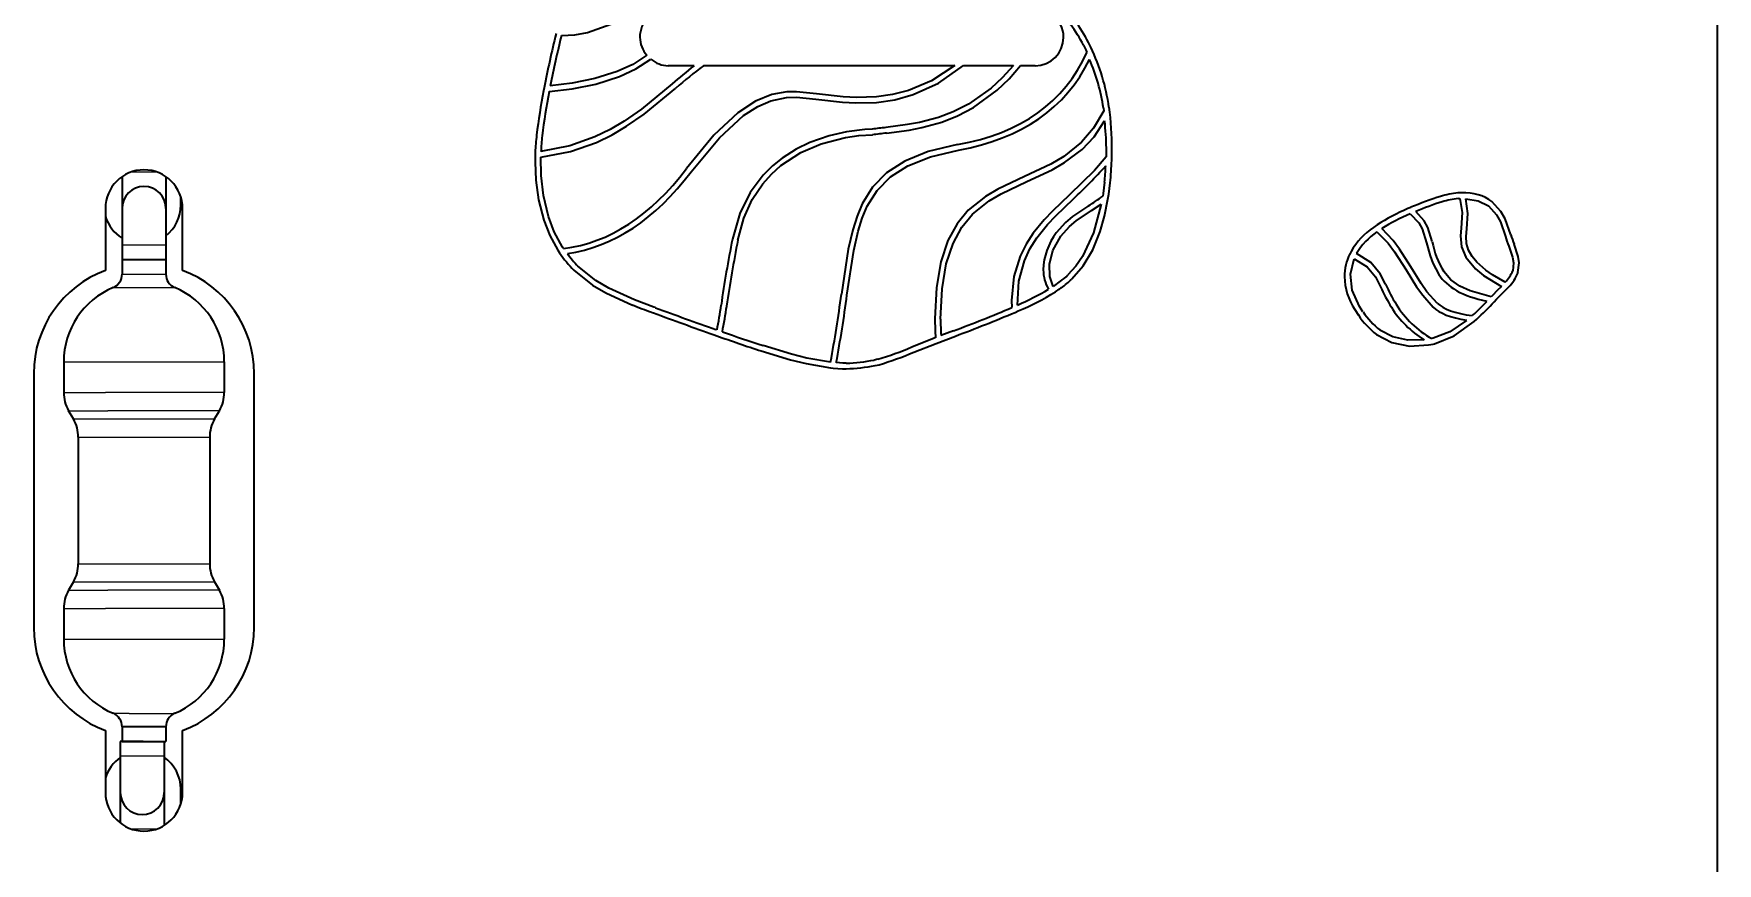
# Model space of a CAD drawing. Extents: x 490 to 886, y 288 to 581.
# Drawn here: x 852.38 to 875.45, y 405.48 to 416.85 of the extents above; entities that cross this region are included whole.
import ezdxf

# ---------------------------------------------------------------- set-up
doc = ezdxf.new("R2010")
doc.units = 0

msp = doc.modelspace()

# ---------------------------------------------------------------- linework, layer by layer
at = {"color": 7, "lineweight": 35}
msp.add_line((875.447, 387.621), (875.447, 453.381), dxfattribs=at)
at = {"color": 7, "lineweight": 35, "ltscale": 0.001768}
msp.add_line((866.764, 416.69), (866.795, 416.627), dxfattribs=at)
at = {"color": 7, "lineweight": 35, "ltscale": 0.000994304}
msp.add_line((866.795, 416.627), (866.81, 416.59), dxfattribs=at)
at = {"color": 7, "lineweight": 35, "ltscale": 0.001855}
msp.add_line((866.865, 416.661), (866.832, 416.727), dxfattribs=at)
at = {"color": 7, "lineweight": 35, "ltscale": 0.008829}
msp.add_line((861.074, 416.409), (861.428, 416.409), dxfattribs=at)
at = {"color": 7, "lineweight": 35, "ltscale": 0.086107}
msp.add_line((861.557, 416.409), (865.001, 416.409), dxfattribs=at)
at = {"color": 7, "lineweight": 35, "ltscale": 0.017056}
msp.add_line((865.12, 416.409), (865.803, 416.409), dxfattribs=at)
at = {"color": 7, "lineweight": 35, "ltscale": 0.004993}
msp.add_line((865.901, 416.409), (866.101, 416.409), dxfattribs=at)
at = {"color": 7, "lineweight": 35, "ltscale": 0.000992611}
msp.add_line((859.374, 416.105), (859.366, 416.066), dxfattribs=at)
at = {"color": 7, "lineweight": 35, "ltscale": 4.81801e-05}
msp.add_line((859.442, 416.051), (859.442, 416.053), dxfattribs=at)
at = {"color": 7, "lineweight": 35, "ltscale": 0.000917444}
msp.add_line((867.037, 415.828), (867.042, 415.792), dxfattribs=at)
at = {"color": 7, "lineweight": 35, "ltscale": 0.00173}
msp.add_line((867.123, 415.771), (867.113, 415.839), dxfattribs=at)
at = {"color": 7, "lineweight": 35, "ltscale": 0.000948062}
msp.add_line((859.252, 415.222), (859.251, 415.184), dxfattribs=at)
at = {"color": 7, "lineweight": 35, "ltscale": 0.000794643}
msp.add_line((867.076, 415.191), (867.074, 415.16), dxfattribs=at)
at = {"color": 7, "lineweight": 35, "ltscale": 0.002222}
msp.add_line((867.076, 415.28), (867.076, 415.191), dxfattribs=at)
at = {"color": 7, "lineweight": 35, "ltscale": 0.001947}
msp.add_line((867.15, 415.111), (867.152, 415.189), dxfattribs=at)
at = {"color": 7, "lineweight": 35, "ltscale": 0.002455}
msp.add_line((859.251, 415.184), (859.249, 415.086), dxfattribs=at)
at = {"color": 7, "lineweight": 35, "ltscale": 0.010889}
for p, q in [((853.592, 414.888), (853.592, 414.453)), ((854.192, 414.888), (854.192, 414.453))]:
    msp.add_line(p, q, dxfattribs=at)
at = {"color": 7, "lineweight": 13, "ltscale": 0.008687}
msp.add_line((853.718, 414.953), (854.065, 414.953), dxfattribs=at)
at = {"color": 7, "lineweight": 35, "ltscale": 0.003835}
msp.add_line((867.052, 414.811), (867.033, 414.659), dxfattribs=at)
at = {"color": 7, "lineweight": 35, "ltscale": 0.003914}
msp.add_line((867.109, 414.648), (867.128, 414.803), dxfattribs=at)
at = {"color": 7, "lineweight": 35, "ltscale": 0.00274}
msp.add_line((854.398, 414.498), (854.398, 414.608), dxfattribs=at)
at = {"color": 7, "lineweight": 35, "ltscale": 0.00403}
msp.add_line((866.872, 414.423), (867.005, 414.513), dxfattribs=at)
at = {"color": 7, "lineweight": 35, "ltscale": 0.00099798}
msp.add_line((867.033, 414.659), (867.027, 414.62), dxfattribs=at)
at = {"color": 7, "lineweight": 35, "ltscale": 0.001707}
msp.add_line((867.099, 414.581), (867.109, 414.648), dxfattribs=at)
at = {"color": 7, "lineweight": 35, "ltscale": 0.001182}
msp.add_line((871.941, 414.668), (871.894, 414.665), dxfattribs=at)
at = {"color": 7, "lineweight": 35, "ltscale": 0.00049228}
msp.add_line((871.899, 414.588), (871.919, 414.589), dxfattribs=at)
at = {"color": 7, "lineweight": 35, "ltscale": 0.021222}
for p, q in [((853.363, 414.453), (853.363, 413.604)), ((854.421, 413.604), (854.421, 414.453))]:
    msp.add_line(p, q, dxfattribs=at)
at = {"color": 7, "lineweight": 35, "ltscale": 0.0125}
for p, q in [((853.592, 414.453), (853.592, 413.953)), ((854.192, 414.453), (854.192, 413.953)), ((853.568, 406.952), (853.568, 406.452)), ((854.168, 406.952), (854.168, 406.452))]:
    msp.add_line(p, q, dxfattribs=at)
at = {"color": 7, "lineweight": 35, "ltscale": 0.001108}
msp.add_line((871.249, 414.468), (871.208, 414.451), dxfattribs=at)
at = {"color": 7, "lineweight": 35, "ltscale": 0.00147}
msp.add_line((870.785, 414.228), (870.737, 414.194), dxfattribs=at)
at = {"color": 7, "lineweight": 35, "ltscale": 8.59417e-05}
msp.add_line((870.781, 414.131), (870.784, 414.133), dxfattribs=at)
at = {"color": 7, "lineweight": 35, "ltscale": 0.002594}
for p, q in [((871.939, 414.182), (871.93, 414.078)), ((872.006, 414.071), (872.016, 414.175))]:
    msp.add_line(p, q, dxfattribs=at)
at = {"color": 7, "lineweight": 13, "ltscale": 0.015001}
for p, q in [((853.592, 413.953), (854.192, 413.953)), ((853.592, 407.353), (854.192, 407.353)), ((854.168, 406.952), (853.568, 406.952))]:
    msp.add_line(p, q, dxfattribs=at)
at = {"color": 7, "lineweight": 35, "ltscale": 0.010005}
for p, q in [((853.592, 413.953), (853.592, 413.553)), ((854.192, 413.953), (854.192, 413.553))]:
    msp.add_line(p, q, dxfattribs=at)
at = {"color": 7, "lineweight": 35, "ltscale": 0.001116}
msp.add_line((859.561, 413.881), (859.586, 413.844), dxfattribs=at)
at = {"color": 7, "lineweight": 35, "ltscale": 0.000574548}
msp.add_line((859.638, 413.904), (859.625, 413.923), dxfattribs=at)
at = {"color": 7, "lineweight": 35, "ltscale": 0.000957428}
msp.add_line((870.429, 413.864), (870.412, 413.829), dxfattribs=at)
at = {"color": 7, "lineweight": 35, "ltscale": 0.015001}
for p, q in [((853.592, 413.753), (854.192, 413.753)), ((854.192, 407.353), (853.592, 407.353)), ((853.592, 407.153), (854.192, 407.153))]:
    msp.add_line(p, q, dxfattribs=at)
at = {"color": 7, "lineweight": 35, "ltscale": 0.005}
for p, q in [((853.592, 413.753), (853.592, 413.553)), ((854.192, 413.753), (854.192, 413.553)), ((853.592, 407.353), (853.592, 407.153)), ((854.192, 407.353), (854.192, 407.153))]:
    msp.add_line(p, q, dxfattribs=at)
at = {"color": 7, "lineweight": 13, "ltscale": 0.005505}
for p, q in [((853.469, 413.368), (853.689, 413.368)), ((853.689, 407.537), (853.469, 407.537))]:
    msp.add_line(p, q, dxfattribs=at)
at = {"color": 7, "lineweight": 13, "ltscale": 0.003905}
msp.add_line((853.592, 413.553), (853.748, 413.553), dxfattribs=at)
at = {"color": 7, "lineweight": 13, "ltscale": 0.015648}
for p, q in [((853.689, 413.368), (854.315, 413.368)), ((853.689, 407.537), (854.315, 407.537))]:
    msp.add_line(p, q, dxfattribs=at)
at = {"color": 7, "lineweight": 13, "ltscale": 0.011096}
msp.add_line((853.748, 413.553), (854.192, 413.553), dxfattribs=at)
at = {"color": 7, "lineweight": 35, "ltscale": 0.00289}
msp.add_line((866.442, 413.455), (866.35, 413.386), dxfattribs=at)
at = {"color": 7, "lineweight": 35, "ltscale": 0.001578}
msp.add_line((866.378, 413.31), (866.428, 413.348), dxfattribs=at)
at = {"color": 7, "lineweight": 35, "ltscale": 8.79335e-05}
msp.add_line((866.428, 413.348), (866.431, 413.345), dxfattribs=at)
at = {"color": 7, "lineweight": 35, "ltscale": 0.000939036}
msp.add_line((866.431, 413.345), (866.461, 413.368), dxfattribs=at)
at = {"color": 7, "lineweight": 35, "ltscale": 9.83008e-05}
msp.add_line((866.445, 413.452), (866.442, 413.455), dxfattribs=at)
at = {"color": 7, "lineweight": 35, "ltscale": 0.004876}
msp.add_line((872.422, 413.209), (872.56, 413.346), dxfattribs=at)
at = {"color": 7, "lineweight": 35, "ltscale": 0.001992}
msp.add_line((872.489, 413.384), (872.432, 413.328), dxfattribs=at)
at = {"color": 7, "lineweight": 35, "ltscale": 0.00099979}
msp.add_line((872.56, 413.346), (872.588, 413.376), dxfattribs=at)
at = {"color": 7, "lineweight": 35, "ltscale": 0.007046}
msp.add_line((860.876, 413.102), (860.612, 413.202), dxfattribs=at)
at = {"color": 7, "lineweight": 35, "ltscale": 0.002413}
msp.add_line((865.779, 413.192), (865.782, 413.096), dxfattribs=at)
at = {"color": 7, "lineweight": 35, "ltscale": 0.000614757}
msp.add_line((872.367, 413.262), (872.35, 413.244), dxfattribs=at)
at = {"color": 7, "lineweight": 35, "ltscale": 0.002314}
msp.add_line((872.432, 413.328), (872.367, 413.262), dxfattribs=at)
at = {"color": 7, "lineweight": 35, "ltscale": 0.001141}
msp.add_line((872.391, 413.176), (872.422, 413.209), dxfattribs=at)
at = {"color": 7, "lineweight": 35, "ltscale": 0.000584083}
msp.add_line((860.849, 413.03), (860.871, 413.022), dxfattribs=at)
at = {"color": 7, "lineweight": 35, "ltscale": 0.000578298}
msp.add_line((860.898, 413.094), (860.876, 413.102), dxfattribs=at)
at = {"color": 7, "lineweight": 35, "ltscale": 0.001177}
msp.add_line((865.826, 413.03), (865.869, 413.049), dxfattribs=at)
at = {"color": 7, "lineweight": 35, "ltscale": 0.00224}
msp.add_line((870.48, 413.068), (870.529, 412.993), dxfattribs=at)
at = {"color": 7, "lineweight": 35, "ltscale": 0.002148}
msp.add_line((870.592, 413.037), (870.545, 413.109), dxfattribs=at)
at = {"color": 7, "lineweight": 35, "ltscale": 0.000351393}
msp.add_line((872.099, 412.994), (872.089, 412.985), dxfattribs=at)
at = {"color": 7, "lineweight": 35, "ltscale": 0.001196}
msp.add_line((872.115, 412.905), (872.15, 412.937), dxfattribs=at)
at = {"color": 7, "lineweight": 35, "ltscale": 0.000942138}
msp.add_line((861.702, 412.721), (861.738, 412.709), dxfattribs=at)
at = {"color": 7, "lineweight": 35, "ltscale": 0.000371077}
msp.add_line((861.742, 412.789), (861.728, 412.794), dxfattribs=at)
at = {"color": 7, "lineweight": 35, "ltscale": 0.008282}
msp.add_line((864.719, 412.676), (864.411, 412.555), dxfattribs=at)
at = {"color": 7, "lineweight": 35, "ltscale": 0.000431579}
msp.add_line((864.735, 412.683), (864.719, 412.676), dxfattribs=at)
at = {"color": 7, "lineweight": 35, "ltscale": 0.007029}
msp.add_line((864.746, 412.605), (865.009, 412.705), dxfattribs=at)
at = {"color": 7, "lineweight": 35, "ltscale": 0.004556}
msp.add_line((864.981, 412.777), (864.811, 412.712), dxfattribs=at)
at = {"color": 7, "lineweight": 35, "ltscale": 0.000458163}
msp.add_line((871.552, 412.674), (871.534, 412.67), dxfattribs=at)
at = {"color": 7, "lineweight": 35, "ltscale": 0.008247}
msp.add_line((864.439, 412.483), (864.746, 412.605), dxfattribs=at)
at = {"color": 7, "lineweight": 35, "ltscale": 0.001551}
msp.add_line((871.492, 412.583), (871.552, 412.595), dxfattribs=at)
at = {"color": 7, "lineweight": 35, "ltscale": 0.000485597}
msp.add_line((871.552, 412.595), (871.571, 412.599), dxfattribs=at)
at = {"color": 7, "lineweight": 35, "ltscale": 0.087058}
for p, q in [((852.381, 412.194), (852.381, 408.711)), ((855.402, 408.711), (855.402, 412.194))]:
    msp.add_line(p, q, dxfattribs=at)
at = {"color": 7, "lineweight": 13, "ltscale": 0.014316}
for p, q in [((852.792, 412.353), (853.364, 412.353)), ((852.792, 411.933), (853.364, 411.933)), ((852.792, 408.972), (853.364, 408.972)), ((852.792, 408.553), (853.364, 408.553))]:
    msp.add_line(p, q, dxfattribs=at)
at = {"color": 7, "lineweight": 35, "ltscale": 0.01049}
for p, q in [((852.792, 412.353), (852.792, 411.933)), ((854.992, 412.353), (854.992, 411.933)), ((852.792, 408.972), (852.792, 408.553)), ((854.992, 408.972), (854.992, 408.553))]:
    msp.add_line(p, q, dxfattribs=at)
at = {"color": 7, "lineweight": 13, "ltscale": 0.040685}
for p, q in [((853.364, 412.353), (854.992, 412.353)), ((854.992, 411.933), (853.364, 411.933)), ((854.992, 408.972), (853.364, 408.972)), ((853.364, 408.553), (854.992, 408.553))]:
    msp.add_line(p, q, dxfattribs=at)
at = {"color": 7, "lineweight": 35, "ltscale": 0.000957703}
msp.add_line((863.296, 412.271), (863.334, 412.267), dxfattribs=at)
at = {"color": 7, "lineweight": 35, "ltscale": 0.003191}
msp.add_line((863.334, 412.267), (863.461, 412.257), dxfattribs=at)
at = {"color": 7, "lineweight": 35, "ltscale": 0.002254}
msp.add_line((863.465, 412.334), (863.375, 412.341), dxfattribs=at)
at = {"color": 7, "lineweight": 35, "ltscale": 0.001331}
msp.add_line((863.461, 412.257), (863.514, 412.256), dxfattribs=at)
at = {"color": 7, "lineweight": 35, "ltscale": 0.001218}
msp.add_line((863.513, 412.333), (863.465, 412.334), dxfattribs=at)
at = {"color": 7, "lineweight": 35, "ltscale": 0.001288}
msp.add_line((863.945, 412.388), (863.895, 412.377), dxfattribs=at)
at = {"color": 7, "lineweight": 35, "ltscale": 0.00136}
msp.add_line((863.91, 412.302), (863.963, 412.313), dxfattribs=at)
at = {"color": 7, "lineweight": 13, "ltscale": 0.013443}
for p, q in [((852.859, 411.683), (853.396, 411.683)), ((852.859, 409.222), (853.396, 409.222))]:
    msp.add_line(p, q, dxfattribs=at)
at = {"color": 7, "lineweight": 35, "ltscale": 0.003301}
for p, q in [((852.925, 411.569), (852.859, 411.683)), ((854.859, 411.569), (854.925, 411.683)), ((852.925, 409.337), (852.859, 409.222)), ((854.859, 409.337), (854.925, 409.222))]:
    msp.add_line(p, q, dxfattribs=at)
at = {"color": 7, "lineweight": 13, "ltscale": 0.012585}
for p, q in [((852.925, 411.569), (853.428, 411.569)), ((852.925, 409.337), (853.428, 409.337))]:
    msp.add_line(p, q, dxfattribs=at)
at = {"color": 7, "lineweight": 13, "ltscale": 0.038206}
for p, q in [((854.925, 411.683), (853.396, 411.683)), ((854.925, 409.222), (853.396, 409.222))]:
    msp.add_line(p, q, dxfattribs=at)
at = {"color": 7, "lineweight": 13, "ltscale": 0.035765}
for p, q in [((853.428, 411.569), (854.859, 411.569)), ((853.428, 409.337), (854.859, 409.337))]:
    msp.add_line(p, q, dxfattribs=at)
at = {"color": 7, "lineweight": 13, "ltscale": 0.011713}
for p, q in [((852.992, 411.319), (853.46, 411.319)), ((852.992, 409.587), (853.46, 409.587))]:
    msp.add_line(p, q, dxfattribs=at)
at = {"color": 7, "lineweight": 35, "ltscale": 0.043301}
for p, q in [((852.992, 411.319), (852.992, 409.587)), ((854.792, 411.319), (854.792, 409.587))]:
    msp.add_line(p, q, dxfattribs=at)
at = {"color": 7, "lineweight": 13, "ltscale": 0.033287}
for p, q in [((853.46, 411.319), (854.792, 411.319)), ((853.46, 409.587), (854.792, 409.587))]:
    msp.add_line(p, q, dxfattribs=at)
at = {"color": 7, "lineweight": 35, "ltscale": 0.021223}
for p, q in [((853.363, 407.301), (853.363, 406.452)), ((854.421, 406.452), (854.421, 407.301))]:
    msp.add_line(p, q, dxfattribs=at)
at = {"color": 7, "lineweight": 35, "ltscale": 0.005006}
for p, q in [((853.568, 407.153), (853.568, 406.952)), ((854.168, 407.153), (854.168, 406.952))]:
    msp.add_line(p, q, dxfattribs=at)
at = {"color": 7, "lineweight": 35, "ltscale": 0.0078}
msp.add_line((853.88, 407.153), (853.568, 407.153), dxfattribs=at)
at = {"color": 7, "lineweight": 35, "ltscale": 0.010454}
msp.add_line((853.568, 406.452), (853.568, 406.034), dxfattribs=at)
at = {"color": 7, "lineweight": 35, "ltscale": 0.011277}
msp.add_line((854.168, 406.452), (854.168, 406.001), dxfattribs=at)
at = {"color": 7, "lineweight": 35, "ltscale": 0.005018}
msp.add_line((854.398, 406.298), (854.398, 406.498), dxfattribs=at)
at = {"color": 7, "lineweight": 13, "ltscale": 0.008701}
msp.add_line((854.066, 405.952), (853.718, 405.952), dxfattribs=at)
at = {"color": 7, "lineweight": 35}
for points in [[(859.611, 416.821), (859.795, 416.833), (859.968, 416.865), (860.287, 416.979), (860.507, 417.104), (860.708, 417.254), (861.019, 417.559), (861.229, 417.814)], [(859.442, 416.053), (859.756, 416.09), (860.084, 416.157), (860.405, 416.259), (860.632, 416.365), (860.837, 416.497)], [(860.78, 416.551), (860.587, 416.427), (860.373, 416.329), (860.069, 416.232), (859.758, 416.168), (859.458, 416.132)], [(863.096, 415.949), (863.462, 415.907), (863.646, 415.898), (863.926, 415.906), (864.178, 415.943), (864.432, 416.012), (864.775, 416.168), (865.12, 416.409)], [(865.001, 416.409), (864.683, 416.202), (864.367, 416.068), (864.147, 416.013), (863.928, 415.982), (863.655, 415.974), (863.472, 415.983), (863.107, 416.025)], [(865.803, 416.409), (865.651, 416.243), (865.497, 416.101), (865.186, 415.883), (864.979, 415.778), (864.776, 415.701), (864.515, 415.631), (864.351, 415.601), (864.055, 415.562)], [(864.063, 415.486), (864.376, 415.527), (864.549, 415.56), (864.823, 415.635), (865.037, 415.72), (865.255, 415.834), (865.582, 416.072), (865.744, 416.227), (865.901, 416.409)], [(861.127, 416.158), (860.706, 415.812), (860.47, 415.648), (860.278, 415.535), (860.07, 415.433), (859.724, 415.311), (859.33, 415.232)], [(859.328, 415.154), (859.735, 415.233), (860.092, 415.358), (860.306, 415.462), (860.504, 415.578), (860.746, 415.746), (861.178, 416.1)], [(863.107, 416.025), (862.832, 416.052), (862.698, 416.049), (862.495, 416.014), (862.269, 415.923), (862.027, 415.762), (861.701, 415.455), (861.325, 414.999)], [(861.387, 414.953), (861.776, 415.421), (862.107, 415.724), (862.302, 415.851), (862.479, 415.929), (862.696, 415.974), (862.833, 415.977), (863.096, 415.949)], [(867.042, 415.792), (866.901, 415.551), (866.737, 415.36), (866.492, 415.163), (866.317, 415.06), (865.955, 414.89)], [(865.986, 414.82), (866.334, 414.983), (866.504, 415.081), (866.744, 415.262), (866.908, 415.436), (867.053, 415.652)], [(863.866, 415.539), (863.767, 415.535), (863.518, 415.504), (863.281, 415.449), (863.016, 415.356), (862.825, 415.263), (862.636, 415.143), (862.502, 415.035), (862.376, 414.91), (862.197, 414.673), (862.053, 414.383), (861.953, 414.034)], [(862.029, 414.019), (862.111, 414.319), (862.226, 414.574), (862.368, 414.788), (862.489, 414.924), (862.618, 415.04), (862.892, 415.22), (863.168, 415.339), (863.504, 415.427), (863.684, 415.452), (863.871, 415.462)], [(865.038, 415.328), (864.635, 415.231), (864.314, 415.102), (864.064, 414.939), (863.873, 414.745), (863.732, 414.517), (863.661, 414.347), (863.603, 414.162), (863.541, 413.894), (863.446, 413.278)], [(863.522, 413.267), (863.617, 413.878), (863.676, 414.141), (863.732, 414.32), (863.801, 414.483), (863.936, 414.701), (864.118, 414.885), (864.358, 415.038), (864.666, 415.16), (865.052, 415.252)], [(859.249, 415.086), (859.26, 414.839), (859.296, 414.57), (859.368, 414.291), (859.45, 414.083), (859.561, 413.881)], [(859.625, 413.923), (859.513, 414.131), (859.432, 414.345), (859.364, 414.632), (859.333, 414.906), (859.328, 415.154)], [(867.074, 415.16), (866.912, 414.973), (866.573, 414.641)], [(865.955, 414.89), (865.59, 414.719), (865.419, 414.618), (865.184, 414.428), (865.032, 414.243), (864.906, 414.012), (864.81, 413.724), (864.749, 413.37), (864.728, 412.94)], [(864.805, 412.936), (864.826, 413.352), (864.884, 413.694), (864.977, 413.972), (865.098, 414.196), (865.244, 414.374), (865.47, 414.558), (865.635, 414.655), (865.986, 414.82)], [(866.573, 414.641), (866.337, 414.415), (866.226, 414.299), (866.074, 414.113), (865.976, 413.962), (865.894, 413.798), (865.81, 413.519), (865.779, 413.192)], [(865.86, 413.129), (865.878, 413.457), (865.953, 413.736), (866.029, 413.9), (866.124, 414.05), (866.272, 414.235), (866.384, 414.353), (866.625, 414.585)], [(867.005, 414.513), (866.902, 414.12), (866.751, 413.797), (866.657, 413.661), (866.549, 413.542)], [(866.603, 413.487), (866.759, 413.669), (866.889, 413.884), (866.992, 414.135), (867.053, 414.347), (867.099, 414.581)], [(871.919, 414.589), (871.953, 414.397), (871.939, 414.182)], [(872.016, 414.175), (872.029, 414.383), (872.001, 414.585)], [(872.001, 414.585), (872.17, 414.558), (872.31, 414.488)], [(872.618, 414.09), (872.541, 414.309), (872.482, 414.413), (872.357, 414.548)], [(866.83, 414.488), (866.613, 414.341), (866.516, 414.26), (866.389, 414.12)], [(866.452, 414.075), (866.57, 414.206), (866.664, 414.282), (866.872, 414.423)], [(871.237, 414.38), (871.356, 414.258), (871.405, 414.172), (871.464, 413.98)], [(871.539, 413.998), (871.479, 414.192), (871.431, 414.282), (871.317, 414.411)], [(872.31, 414.488), (872.421, 414.366), (872.474, 414.271), (872.544, 414.07)], [(866.35, 413.386), (866.301, 413.519), (866.296, 413.688), (866.344, 413.878), (866.452, 414.075)], [(870.784, 414.133), (870.938, 413.976), (871.025, 413.86), (871.182, 413.612)], [(871.248, 413.652), (871.094, 413.896), (871.006, 414.013), (870.85, 414.177)], [(871.93, 414.078), (871.943, 413.925), (872.001, 413.787), (872.132, 413.627), (872.242, 413.534), (872.489, 413.384)], [(872.542, 413.442), (872.366, 413.543), (872.276, 413.607), (872.151, 413.718), (872.087, 413.797), (872.039, 413.882), (872.011, 413.974), (872.006, 414.071)], [(870.902, 413.414), (870.828, 413.559), (870.701, 413.711), (870.502, 413.834)], [(871.464, 413.98), (871.513, 413.802), (871.55, 413.705), (871.633, 413.547)], [(872.59, 413.938), (872.641, 413.785), (872.654, 413.709), (872.643, 413.598)], [(872.716, 413.575), (872.731, 413.708), (872.717, 413.797), (872.662, 413.965)], [(859.783, 413.607), (860.038, 413.403), (860.221, 413.295), (860.584, 413.13)], [(860.612, 413.202), (860.26, 413.362), (860.083, 413.466), (859.836, 413.662)], [(870.545, 413.109), (870.444, 413.333), (870.42, 413.553), (870.471, 413.764)], [(870.471, 413.764), (870.648, 413.655), (870.762, 413.518), (870.833, 413.381)], [(871.182, 413.612), (871.327, 413.379), (871.41, 413.264), (871.555, 413.101)], [(871.609, 413.156), (871.469, 413.313), (871.39, 413.424), (871.248, 413.652)], [(872.35, 413.244), (872.059, 413.325), (871.918, 413.39), (871.794, 413.477), (871.698, 413.588)], [(872.01, 412.92), (871.78, 412.765), (871.552, 412.674)], [(871.571, 412.599), (871.842, 412.71), (872.115, 412.905)], [(870.779, 412.726), (870.989, 412.615), (871.23, 412.566), (871.492, 412.583)], [(871.428, 412.654), (871.206, 412.648), (871.003, 412.693), (870.825, 412.788)], [(862.349, 412.501), (862.749, 412.38), (862.963, 412.327), (863.296, 412.271)], [(863.298, 412.349), (862.974, 412.404), (862.765, 412.455), (862.373, 412.574)]]:
    msp.add_lwpolyline(points, dxfattribs=at)
for centre, radius, start, end in [((864.507, 415.487), 2.635, 28.0699, 43.2032), ((861.074, 416.797), 0.389, 89.9969, 180.0173), ((866.11, 416.792), 0.381, 0.839, 55.3189), ((864.518, 415.491), 2.546, 28.1112, 42.943), ((874.977, 413.042), 15.901, 166.1544, 168.8943), ((875.543, 412.923), 16.402, 166.2538, 168.7184), ((861.067, 416.804), 0.381, 180.9703, 221.4002), ((866.101, 416.797), 0.389, 269.9951, 359.9905), ((864.32, 415.445), 2.82, 8.0332, 25.5344), ((861.082, 416.788), 0.38, 229.8383, 268.8213), ((866.746, 409.745), 8.526, 128.595, 131.2234), ((865.342, 411.389), 6.287, 127.0183, 131.4762), ((864.285, 415.402), 2.785, 8.798, 23.0938), ((867.557, 414.466), 8.345, 168.9476, 173.179), ((867.64, 414.453), 8.352, 168.9668, 173.1565), ((863.397, 415.233), 3.68, 0.74, 6.5453), ((863.169, 415.281), 3.984, 358.687, 7.0689), ((862.48, 415.085), 3.231, 173.3847, 177.5651), ((862.499, 415.089), 3.172, 173.5074, 177.4187), ((864.479, 411.346), 4.237, 95.7519, 98.32), ((864.522, 410.962), 4.546, 95.7853, 98.2245), ((853.892, 414.453), 0.529, 0.0115, 179.9615), ((862.768, 418.811), 5.721, 312.3846, 318.7176), ((862.492, 415.239), 4.58, 354.6462, 357.4686), ((862.543, 415.279), 4.61, 354.0841, 357.9223), ((853.892, 414.453), 0.3, 0, 180), ((853.869, 414.498), 0.529, 307.5917, 359.9989), ((864.258, 418.54), 4.8, 302.4048, 305.2353), ((873.081, 410.11), 4.728, 107.5567, 112.7988), ((873.075, 410.184), 4.579, 107.7721, 112.5863), ((871.99, 413.558), 1.111, 94.9595, 107.5685), ((871.985, 413.586), 1.006, 94.9142, 107.8209), ((853.868, 414.498), 0.528, 196.993, 238.4938), ((872.355, 411.76), 2.925, 113.0922, 122.4707), ((872.352, 411.78), 2.828, 113.2201, 122.0827), ((867.098, 413.585), 0.887, 142.9799, 178.3084), ((871.304, 413.355), 1.012, 124.0395, 149.802), ((871.31, 413.352), 0.941, 124.1393, 149.1362), ((873.933, 414.475), 1.447, 196.2905, 201.8171), ((874.119, 414.539), 1.566, 196.6584, 201.5248), ((860.851, 414.693), 1.523, 213.8537, 225.4416), ((860.83, 414.626), 1.385, 214.7896, 224.1101), ((880.165, 410.468), 18.558, 168.9206, 171.7608), ((880.322, 410.444), 18.64, 168.9402, 171.7571), ((871.042, 413.517), 0.703, 153.5842, 179.8276), ((872.793, 414.244), 1.277, 191.1133, 210.9561), ((853.888, 412.191), 1.507, 110.388, 179.8837), ((853.896, 412.191), 1.507, 0.1178, 69.6127), ((866.711, 413.604), 0.498, 179.1354, 211.2039), ((872.205, 413.774), 0.472, 315.5591, 338.1587), ((872.194, 413.775), 0.56, 314.623, 339.0078), ((853.892, 412.353), 1.1, 112.6199, 180), ((853.392, 413.553), 0.2, 292.6199, 360), ((854.392, 413.553), 0.2, 180.0147, 247.3655), ((853.892, 412.353), 1.1, 0, 67.3801), ((864.479, 416.378), 3.529, 293.0354, 300.777), ((865.644, 414.487), 1.309, 307.7268, 313.762), ((865.634, 414.495), 1.399, 306.2541, 313.8625), ((871.193, 413.542), 0.855, 181.539, 213.5707), ((873.288, 414.501), 2.699, 204.5236, 211.2595), ((873.347, 414.531), 2.688, 204.5477, 211.1415), ((864.215, 422.359), 9.917, 248.5187, 250.1581), ((855.931, 413.939), 5.924, 348.8083, 352.1275), ((856.095, 413.907), 5.834, 348.7011, 352.2116), ((846.9, 415.429), 16.685, 349.3615, 352.592), ((846.878, 415.433), 16.785, 349.3833, 352.5838), ((864.593, 416.178), 3.378, 292.1871, 301.8932), ((872.184, 413.829), 1.328, 211.1875, 240.7398), ((869.817, 415.501), 3.391, 312.3145, 316.8074), ((869.468, 415.87), 3.975, 312.441, 317.3306), ((889.734, 491.43), 83.551, 249.79067, 250.39669), ((886.948, 483.724), 75.281, 249.75469, 250.42645), ((870.43, 412.965), 5.702, 180.2521, 182.839), ((870.361, 412.973), 5.556, 180.3786, 182.6932), ((857.989, 431.558), 20.04, 290.4216, 292.886), ((858.007, 431.539), 20.093, 290.3936, 292.9021), ((871.465, 413.619), 1.126, 213.7363, 232.4578), ((871.461, 413.615), 1.043, 213.6355, 232.4499), ((872.17, 413.844), 1.402, 212.0078, 238.0582), ((870.017, 435.972), 24.692, 250.4102, 251.9086), ((870.235, 436.553), 25.235, 250.5106, 251.8477), ((862.854, 416.127), 3.895, 286.2767, 293.55), ((862.856, 416.122), 3.967, 286.2036, 293.5122), ((863.409, 414.928), 2.597, 272.2975, 280.7835), ((863.401, 415.001), 2.747, 272.3556, 280.6712), ((853.292, 411.933), 0.5, 180.0013, 209.9987), ((854.492, 411.933), 0.5, 330.0013, 359.9987), ((852.492, 411.319), 0.5, 0.0013, 29.9987), ((855.292, 411.319), 0.5, 150.0013, 179.9987), ((852.492, 409.587), 0.5, 330.0013, 359.9987), ((855.292, 409.587), 0.5, 180.0013, 209.9987), ((853.292, 408.972), 0.5, 150.0013, 179.9987), ((854.492, 408.972), 0.5, 0.0013, 29.9987), ((853.888, 408.715), 1.507, 180.1163, 249.611), ((853.892, 408.553), 1.1, 180, 247.3801), ((853.892, 408.553), 1.1, 292.6199, 360), ((853.896, 408.715), 1.507, 290.3883, 359.8822), ((853.392, 407.353), 0.2, 0.0147, 67.3655), ((854.392, 407.353), 0.2, 112.6199, 180), ((853.871, 406.496), 0.532, 124.7171, 162.8157), ((853.869, 406.499), 0.528, 359.9595, 55.6136), ((853.892, 406.453), 0.529, 180.0134, 359.9634), ((853.868, 406.452), 0.3, 180, 360)]:
    msp.add_arc(centre, radius, start, end, dxfattribs=at)
for centre, major_axis, ratio, start_param, end_param in [((842.505, 437.725), (23.956, -21.674), 0.246819, 6.095134, 6.362748), ((842.072, 438.596), (24.425, -22.615), 0.248101, 6.098545, 6.357715), ((854.808, 438.17), (4.992, -24.239), 0.284808, 6.259984, 6.528194), ((854.455, 438.337), (5.389, -24.474), 0.289317, 6.261946, 6.52562), ((871.547, 413.667), (0.863, 0.833), 0.642987, 0.092163, 0.616869), ((882.796, 418.332), (11.199, 4.715), 0.200597, 3.173577, 3.420206), ((873.447, 413.592), (1.895, 0.336), 0.28341, 3.342611, 3.864611), ((881.967, 416.574), (10.481, 3.365), 0.145974, 3.219037, 3.41576)]:
    msp.add_ellipse(centre, major_axis=major_axis, ratio=ratio, start_param=start_param, end_param=end_param, dxfattribs=at)

doc.saveas('drawing.dxf')
